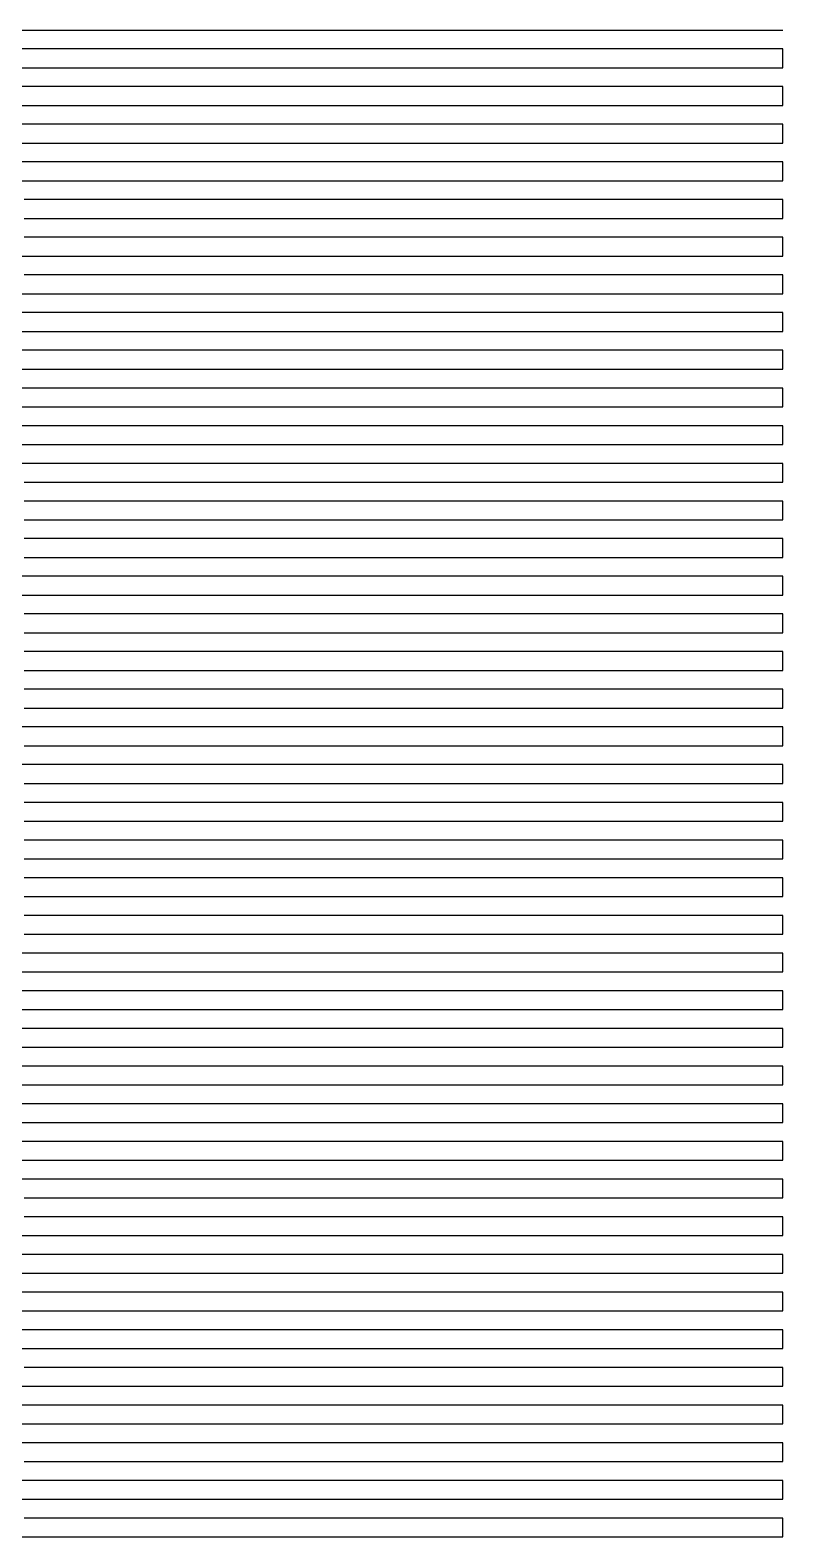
# Model space of a CAD drawing. Extents: x 0 to 80, y 0 to 80.
# Drawn here: x 60 to 80, y 40 to 80 of the extents above; entities that cross this region are included whole.
import ezdxf

# ---------------------------------------------------------------- set-up
doc = ezdxf.new("R2010")
doc.units = 0
doc.layers.add('FEED', color=7, linetype='CONTINUOUS')

msp = doc.modelspace()

# ---------------------------------------------------------------- linework, layer by layer
at = {"layer": 'FEED'}
for points in [[(0.161, 79.998, -17.368), (79.999, 79.998, -17.368)], [(0.161, 78.998, -17.368), (79.999, 78.998, -17.368), (79.999, 79.123, -17.368), (79.999, 79.498, -17.368), (79.839, 79.498, -17.368), (0.001, 79.498, -17.368)], [(26.08, 77.998, -17.368), (47.2, 77.998, -17.368), (52.48, 77.998, -17.368), (52.8, 77.998, -17.336), (53.12, 77.998, -17.288), (55.36, 77.998, -17.288), (56, 77.998, -17.368), (77.119, 77.998, -17.368), (79.999, 77.998, -17.368), (79.999, 78.123, -17.368), (79.999, 78.498, -17.368), (79.839, 78.498, -17.368), (0.001, 78.498, -17.368)], [(58.72, 76.998, -17.368), (79.999, 76.998, -17.368), (79.999, 77.123, -17.368), (79.999, 77.498, -17.368), (79.839, 77.498, -17.368), (57.6, 77.498, -17.368)], [(59.52, 75.998, -17.368), (79.999, 75.998, -17.368), (79.999, 76.123, -17.368), (79.999, 76.498, -17.368), (79.839, 76.498, -17.368), (59.04, 76.498, -17.368)], [(59.84, 74.998, -15.736), (60.159, 74.998, -16.84), (60.319, 74.998, -17.208), (60.479, 74.998, -17.352), (60.799, 74.998, -17.368), (79.999, 74.998, -17.368), (79.999, 75.123, -17.368), (79.999, 75.498, -17.368), (79.839, 75.498, -17.368), (60, 75.498, -17.368), (59.84, 75.498, -17.304)], [(59.68, 73.998, -15.064), (60, 73.998, -15.144), (60.159, 73.998, -15.224), (60.319, 73.998, -15.384), (60.479, 73.998, -15.768), (60.799, 73.998, -17.064), (60.959, 73.998, -17.336), (61.119, 73.998, -17.368), (79.999, 73.998, -17.368), (79.999, 74.123, -17.368), (79.999, 74.498, -17.368), (79.839, 74.498, -17.368), (60.799, 74.498, -17.368), (60.639, 74.498, -17.24), (60.479, 74.498, -16.792), (60.319, 74.498, -16.088), (60.159, 74.498, -15.544), (60, 74.498, -15.288), (59.84, 74.498, -15.192)], [(57.76, 72.998, -15.064), (60.159, 72.998, -15.064), (60.479, 72.998, -15.144), (60.639, 72.998, -15.24), (60.799, 72.998, -15.464), (60.959, 72.998, -15.976), (61.119, 72.998, -16.728), (61.279, 72.998, -17.24), (61.439, 72.998, -17.368), (79.999, 72.998, -17.368), (79.999, 73.123, -17.368), (79.999, 73.498, -17.368), (79.839, 73.498, -17.368), (61.279, 73.498, -17.368), (61.119, 73.498, -17.24), (60.959, 73.498, -16.792), (60.799, 73.498, -16.088), (60.639, 73.498, -15.528), (60.479, 73.498, -15.288), (60.319, 73.498, -15.176), (60.159, 73.498, -15.112), (59.84, 73.498, -15.064)], [(58.24, 71.998, -15.064), (60, 71.998, -15.064), (60.319, 71.998, -15.08), (60.479, 71.998, -15.08), (60.639, 71.998, -15.112), (60.799, 71.998, -15.176), (60.959, 71.998, -15.32), (61.119, 71.998, -15.656), (61.439, 71.998, -17.032), (61.599, 71.998, -17.336), (61.759, 71.998, -17.368), (79.999, 71.998, -17.368), (79.999, 72.123, -17.368), (79.999, 72.498, -17.368), (79.839, 72.498, -17.368), (61.599, 72.498, -17.368), (61.439, 72.498, -17.272), (61.279, 72.498, -16.824), (61.119, 72.498, -16.072), (60.959, 72.498, -15.512), (60.799, 72.498, -15.272), (60.639, 72.498, -15.16), (60.479, 72.498, -15.096), (60.159, 72.498, -15.064), (58.08, 72.498, -15.064)], [(58.72, 70.998, -15.064), (60.479, 70.998, -15.064), (60.799, 70.998, -15.112), (60.959, 70.998, -15.192), (61.119, 70.998, -15.352), (61.279, 70.998, -15.736), (61.599, 70.998, -17.128), (61.759, 70.998, -17.352), (62.079, 70.998, -17.368), (79.999, 70.998, -17.368), (79.999, 71.123, -17.368), (79.999, 71.498, -17.368), (79.839, 71.498, -17.368), (61.759, 71.498, -17.368), (61.599, 71.498, -17.272), (61.439, 71.498, -16.808), (61.279, 71.498, -16.04), (61.119, 71.498, -15.48), (60.959, 71.498, -15.24), (60.799, 71.498, -15.144), (60.639, 71.498, -15.08), (60.319, 71.498, -15.08), (60, 71.498, -15.064), (58.72, 71.498, -15.064)], [(58.4, 69.998, -15.064), (60.319, 69.998, -15.064), (60.639, 69.998, -15.08), (60.799, 69.998, -15.144), (60.959, 69.998, -15.24), (61.119, 69.998, -15.448), (61.279, 69.998, -15.96), (61.439, 69.998, -16.712), (61.599, 69.998, -17.224), (61.759, 69.998, -17.368), (79.999, 69.998, -17.368), (79.999, 70.123, -17.368), (79.999, 70.498, -17.368), (79.839, 70.498, -17.368), (61.919, 70.498, -17.368), (61.759, 70.498, -17.352), (61.599, 70.498, -17.128), (61.279, 70.498, -15.736), (61.119, 70.498, -15.352), (60.959, 70.498, -15.192), (60.799, 70.498, -15.112), (60.479, 70.498, -15.064), (58.56, 70.498, -15.064)], [(57.92, 68.998, -15.064), (60.319, 68.998, -15.064), (60.479, 68.998, -15.08), (60.799, 68.998, -15.224), (60.959, 68.998, -15.416), (61.119, 68.998, -15.896), (61.279, 68.998, -16.648), (61.439, 68.998, -17.208), (61.599, 68.998, -17.368), (79.999, 68.998, -17.368), (79.999, 69.123, -17.368), (79.999, 69.498, -17.368), (79.839, 69.498, -17.368), (61.759, 69.498, -17.368), (61.599, 69.498, -17.32), (61.439, 69.498, -16.968), (61.119, 69.498, -15.608), (60.959, 69.498, -15.304), (60.799, 69.498, -15.176), (60.639, 69.498, -15.112), (60.319, 69.498, -15.064), (58.24, 69.498, -15.064)], [(59.84, 67.998, -15.064), (60, 67.998, -15.08), (60.319, 67.998, -15.192), (60.479, 67.998, -15.32), (60.639, 67.998, -15.64), (60.959, 67.998, -16.936), (61.119, 67.998, -17.288), (61.279, 67.998, -17.368), (79.999, 67.998, -17.368), (79.999, 68.123, -17.368), (79.999, 68.498, -17.368), (79.839, 68.498, -17.368), (61.439, 68.498, -17.368), (61.279, 68.498, -17.24), (61.119, 68.498, -16.76), (60.959, 68.498, -16.024), (60.799, 68.498, -15.48), (60.639, 68.498, -15.256), (60.479, 68.498, -15.16), (60.319, 68.498, -15.096), (60, 68.498, -15.064), (57.76, 68.498, -15.064)], [(59.84, 66.998, -15.224), (60, 66.998, -15.352), (60.159, 66.998, -15.672), (60.479, 66.998, -16.936), (60.639, 66.998, -17.288), (60.799, 66.998, -17.368), (79.999, 66.998, -17.368), (79.999, 67.123, -17.368), (79.999, 67.498, -17.368), (79.839, 67.498, -17.368), (61.119, 67.498, -17.368), (60.959, 67.498, -17.352), (60.799, 67.498, -17.16), (60.639, 67.498, -16.616), (60.479, 67.498, -15.912), (60.319, 67.498, -15.448), (60.159, 67.498, -15.256), (60, 67.498, -15.16), (59.84, 67.498, -15.096)], [(59.84, 65.999, -17.208), (60, 65.999, -17.352), (60.319, 65.999, -17.368), (79.999, 65.999, -17.368), (79.999, 66.124, -17.368), (79.999, 66.499, -17.368), (79.839, 66.499, -17.368), (60.479, 66.499, -17.368), (60.319, 66.499, -17.304), (60.159, 66.499, -17.048), (60, 66.499, -16.568), (59.84, 66.499, -15.96)], [(59.68, 64.999, -17.368), (79.999, 64.999, -17.368), (79.999, 65.124, -17.368), (79.999, 65.499, -17.368), (79.839, 65.499, -17.368), (59.68, 65.499, -17.368)], [(59.84, 63.999, -17.32), (60, 63.999, -17.368), (79.999, 63.999, -17.368), (79.999, 64.124, -17.368), (79.999, 64.499, -17.368), (79.839, 64.499, -17.368), (59.84, 64.499, -17.368)], [(59.84, 62.999, -17.128), (60, 62.999, -17.32), (60.159, 62.999, -17.368), (79.999, 62.999, -17.368), (79.999, 63.124, -17.368), (79.999, 63.499, -17.368), (79.839, 63.499, -17.368), (60, 63.499, -17.368), (59.84, 63.499, -17.256)], [(59.84, 61.999, -16.936), (60, 61.999, -17.208), (60.159, 61.999, -17.352), (60.479, 61.999, -17.368), (79.999, 61.999, -17.368), (79.999, 62.124, -17.368), (79.999, 62.499, -17.368), (79.839, 62.499, -17.368), (60.159, 62.499, -17.368), (60, 62.499, -17.272), (59.84, 62.499, -17.032)], [(59.84, 60.999, -16.808), (60, 60.999, -17.096), (60.159, 60.999, -17.288), (60.319, 60.999, -17.368), (79.999, 60.999, -17.368), (79.999, 61.124, -17.368), (79.999, 61.499, -17.368), (79.839, 61.499, -17.368), (60.319, 61.499, -17.368), (60.159, 61.499, -17.32), (60, 61.499, -17.16), (59.68, 61.499, -16.52)], [(59.84, 59.999, -16.84), (60, 59.999, -17.144), (60.159, 59.999, -17.32), (60.319, 59.999, -17.368), (79.999, 59.999, -17.368), (79.999, 60.124, -17.368), (79.999, 60.499, -17.368), (79.839, 60.499, -17.368), (60.319, 60.499, -17.368), (60.159, 60.499, -17.288), (60, 60.499, -17.096), (59.68, 60.499, -16.488)], [(59.84, 58.999, -16.984), (60, 58.999, -17.256), (60.159, 58.999, -17.368), (79.999, 58.999, -17.368), (79.999, 59.124, -17.368), (79.999, 59.499, -17.368), (79.839, 59.499, -17.368), (60.319, 59.499, -17.368), (60.159, 59.499, -17.336), (60, 59.499, -17.192), (59.84, 59.499, -16.904)], [(59.84, 57.999, -17.208), (60, 57.999, -17.352), (60.319, 57.999, -17.368), (79.999, 57.999, -17.368), (79.999, 58.124, -17.368), (79.999, 58.499, -17.368), (79.839, 58.499, -17.368), (60.159, 58.499, -17.368), (60, 58.499, -17.304), (59.84, 58.499, -17.08)], [(59.84, 56.999, -17.352), (60.159, 56.999, -17.368), (79.999, 56.999, -17.368), (79.999, 57.124, -17.368), (79.999, 57.499, -17.368), (79.839, 57.499, -17.368), (60, 57.499, -17.368), (59.84, 57.499, -17.304)], [(59.84, 55.999, -17.368), (79.999, 55.999, -17.368), (79.999, 56.124, -17.368), (79.999, 56.499, -17.368), (79.839, 56.499, -17.368), (59.84, 56.499, -17.368)], [(59.2, 54.999, -17.368), (79.999, 54.999, -17.368), (79.999, 55.124, -17.368), (79.999, 55.499, -17.368), (79.839, 55.499, -17.368), (59.52, 55.499, -17.368)], [(59.04, 53.999, -17.368), (79.999, 53.999, -17.368), (79.999, 54.124, -17.368), (79.999, 54.499, -17.368), (79.839, 54.499, -17.368), (59.04, 54.499, -17.368)], [(58.24, 52.999, -17.368), (79.999, 52.999, -17.368), (79.999, 53.124, -17.368), (79.999, 53.499, -17.368), (79.839, 53.499, -17.368), (58.56, 53.499, -17.368)], [(57.6, 51.999, -17.368), (79.999, 51.999, -17.368), (79.999, 52.124, -17.368), (79.999, 52.499, -17.368), (79.839, 52.499, -17.368), (57.92, 52.499, -17.368)], [(56.96, 50.999, -17.368), (79.999, 50.999, -17.368), (79.999, 51.124, -17.368), (79.999, 51.499, -17.368), (79.839, 51.499, -17.368), (57.28, 51.499, -17.368)], [(58.4, 49.999, -17.368), (79.999, 49.999, -17.368), (79.999, 50.124, -17.368), (79.999, 50.499, -17.368), (79.839, 50.499, -17.368), (57.6, 50.499, -17.368)], [(59.84, 48.999, -17.368), (79.999, 48.999, -17.368), (79.999, 49.124, -17.368), (79.999, 49.499, -17.368), (79.839, 49.499, -17.368), (58.88, 49.499, -17.368)], [(59.36, 47.999, -16.872), (60, 47.999, -17.272), (60.159, 47.999, -17.336), (60.319, 47.999, -17.368), (79.999, 47.999, -17.368), (79.999, 48.124, -17.368), (79.999, 48.499, -17.368), (79.839, 48.499, -17.368), (60, 48.499, -17.368), (59.84, 48.499, -17.352)], [(59.68, 46.999, -16.504), (60.319, 46.999, -16.84), (60.799, 46.999, -17.144), (61.119, 46.999, -17.32), (61.279, 46.999, -17.368), (79.999, 46.999, -17.368), (79.999, 47.124, -17.368), (79.999, 47.499, -17.368), (79.839, 47.499, -17.368), (60.799, 47.499, -17.368), (60.639, 47.499, -17.336), (60.319, 47.499, -17.192), (59.68, 47.499, -16.808)], [(59.36, 45.999, -16.04), (60.319, 45.999, -16.408), (60.959, 45.999, -16.744), (61.759, 45.999, -17.272), (61.919, 45.999, -17.336), (62.079, 45.999, -17.368), (79.999, 45.999, -17.368), (79.999, 46.124, -17.368), (79.999, 46.499, -17.368), (79.839, 46.499, -17.368), (61.759, 46.499, -17.368), (61.599, 46.499, -17.352), (61.439, 46.499, -17.288), (60.479, 46.499, -16.696), (60, 46.499, -16.456), (59.2, 46.499, -16.136)], [(59.52, 44.999, -15.816), (60, 44.999, -15.96), (60.319, 44.999, -16.088), (60.479, 44.999, -16.136), (61.119, 44.999, -16.424), (61.759, 44.999, -16.792), (62.399, 44.999, -17.24), (62.559, 44.999, -17.32), (62.719, 44.999, -17.368), (79.999, 44.999, -17.368), (79.999, 45.124, -17.368), (79.999, 45.499, -17.368), (79.839, 45.499, -17.368), (62.399, 45.499, -17.368), (62.239, 45.499, -17.32), (61.919, 45.499, -17.144), (61.439, 45.499, -16.824), (60.799, 45.499, -16.456), (60.159, 45.499, -16.168), (59.68, 45.499, -15.992)], [(59.68, 43.999, -15.624), (60.479, 43.999, -15.848), (61.279, 43.999, -16.168), (61.759, 43.999, -16.408), (62.399, 43.999, -16.792), (63.039, 43.999, -17.24), (63.199, 43.999, -17.32), (63.359, 43.999, -17.368), (79.999, 43.999, -17.368), (79.999, 44.124, -17.368), (79.999, 44.499, -17.368), (79.839, 44.499, -17.368), (63.039, 44.499, -17.368), (62.879, 44.499, -17.32), (62.719, 44.499, -17.24), (62.079, 44.499, -16.792), (61.439, 44.499, -16.408), (60.799, 44.499, -16.12), (60.319, 44.499, -15.928), (59.84, 44.499, -15.784)], [(59.68, 42.999, -15.416), (60, 42.999, -15.464), (61.119, 42.999, -15.784), (61.919, 42.999, -16.104), (62.399, 42.999, -16.344), (62.879, 42.999, -16.616), (63.839, 42.999, -17.272), (63.999, 42.999, -17.336), (64.159, 42.999, -17.368), (79.999, 42.999, -17.368), (79.999, 43.124, -17.368), (79.999, 43.499, -17.368), (79.839, 43.499, -17.368), (63.679, 43.499, -17.368), (63.519, 43.499, -17.32), (63.359, 43.499, -17.24), (62.719, 43.499, -16.792), (62.399, 43.499, -16.584), (61.599, 43.499, -16.168), (60.799, 43.499, -15.832), (60.159, 43.499, -15.64), (59.36, 43.499, -15.464)], [(59.84, 41.999, -15.272), (60.159, 41.999, -15.336), (60.479, 41.999, -15.384), (61.599, 41.999, -15.704), (62.239, 41.999, -15.944), (62.879, 41.999, -16.248), (63.519, 41.999, -16.616), (64.159, 41.999, -17.064), (64.479, 41.999, -17.304), (64.639, 41.999, -17.352), (64.959, 41.999, -17.368), (79.999, 41.999, -17.368), (79.999, 42.124, -17.368), (79.999, 42.499, -17.368), (79.839, 42.499, -17.368), (64.479, 42.499, -17.368), (64.319, 42.499, -17.336), (64.159, 42.499, -17.272), (63.359, 42.499, -16.712), (62.879, 42.499, -16.424), (62.079, 42.499, -16.024), (61.439, 42.499, -15.768), (60.959, 42.499, -15.608), (60.159, 42.499, -15.416), (59.52, 42.499, -15.304)], [(59.2, 40.999, -15.08), (60.159, 40.999, -15.176), (60.959, 40.999, -15.32), (61.599, 40.999, -15.48), (62.239, 40.999, -15.688), (62.879, 40.999, -15.96), (63.359, 40.999, -16.2), (63.839, 40.999, -16.488), (64.159, 40.999, -16.696), (64.959, 40.999, -17.304), (65.119, 40.999, -17.352), (65.439, 40.999, -17.368), (79.999, 40.999, -17.368), (79.999, 41.124, -17.368), (79.999, 41.499, -17.368), (79.839, 41.499, -17.368), (64.959, 41.499, -17.368), (64.799, 41.499, -17.336), (64.479, 41.499, -17.128), (63.999, 41.499, -16.76), (63.199, 41.499, -16.264), (62.879, 41.499, -16.088), (62.079, 41.499, -15.752), (61.439, 41.499, -15.528), (60.639, 41.499, -15.336), (60, 41.499, -15.224), (59.68, 41.499, -15.192)], [(59.52, 40, -15), (60.159, 40, -15.048), (60.479, 40, -15.096), (60.799, 40, -15.128), (61.279, 40, -15.224), (62.079, 40, -15.448), (62.719, 40, -15.672), (63.359, 40, -15.944), (63.999, 40, -16.28), (64.479, 40, -16.584), (65.439, 40, -17.272), (65.599, 40, -17.352), (65.919, 40, -17.368), (79.999, 40, -17.368), (79.999, 40.124, -17.368), (79.999, 40.499, -17.368), (79.839, 40.499, -17.368), (65.439, 40.499, -17.368), (65.279, 40.499, -17.32), (64.959, 40.499, -17.112), (64.479, 40.499, -16.76), (63.999, 40.499, -16.44), (63.199, 40.499, -15.992), (62.399, 40.499, -15.64), (62.239, 40.499, -15.592), (61.919, 40.499, -15.48), (61.439, 40.499, -15.336), (60.639, 40.499, -15.176), (59.84, 40.499, -15.08)]]:
    msp.add_polyline3d(points, dxfattribs=at)

doc.saveas('drawing.dxf')
